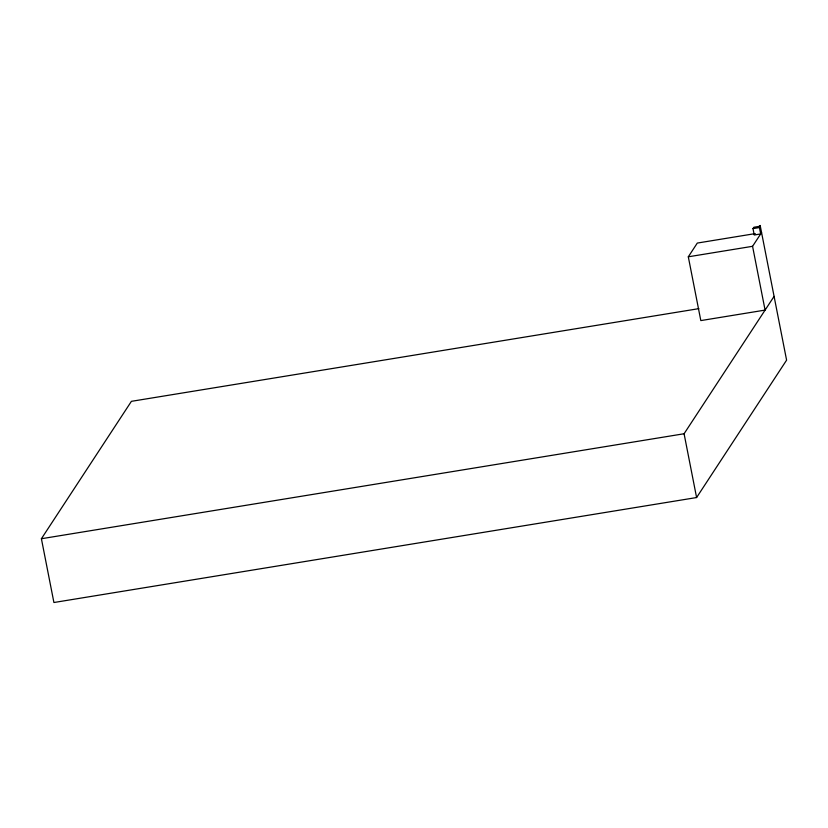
<?xml version="1.0" encoding="UTF-8"?>
<svg xmlns="http://www.w3.org/2000/svg" width="828" height="828" viewBox="0 0 828 828"><rect width="100%" height="100%" fill="white"/><g stroke="black" fill="none" stroke-linecap="round" stroke-linejoin="round"><path stroke-width="1.24" d="M759.586 226.437L760.176 225.485L786.6 360.149L696.596 497.545L53.913 602.515L41.4 538.728L131.404 401.332L698.853 308.647M761.574 232.564L752.569 246.309L765.082 310.096L700.819 320.591L688.306 256.804L697.3 243.07L755.271 233.599M752.994 228.611L753.894 227.245L760.321 226.189L759.421 227.565L760.673 233.941L754.246 234.997L752.994 228.611L759.421 227.565M760.104 225.692L759.462 225.796M696.596 497.545L684.083 433.748L774.087 296.362M688.306 256.804L752.569 246.309M41.4 538.728L684.083 433.748"/></g></svg>
